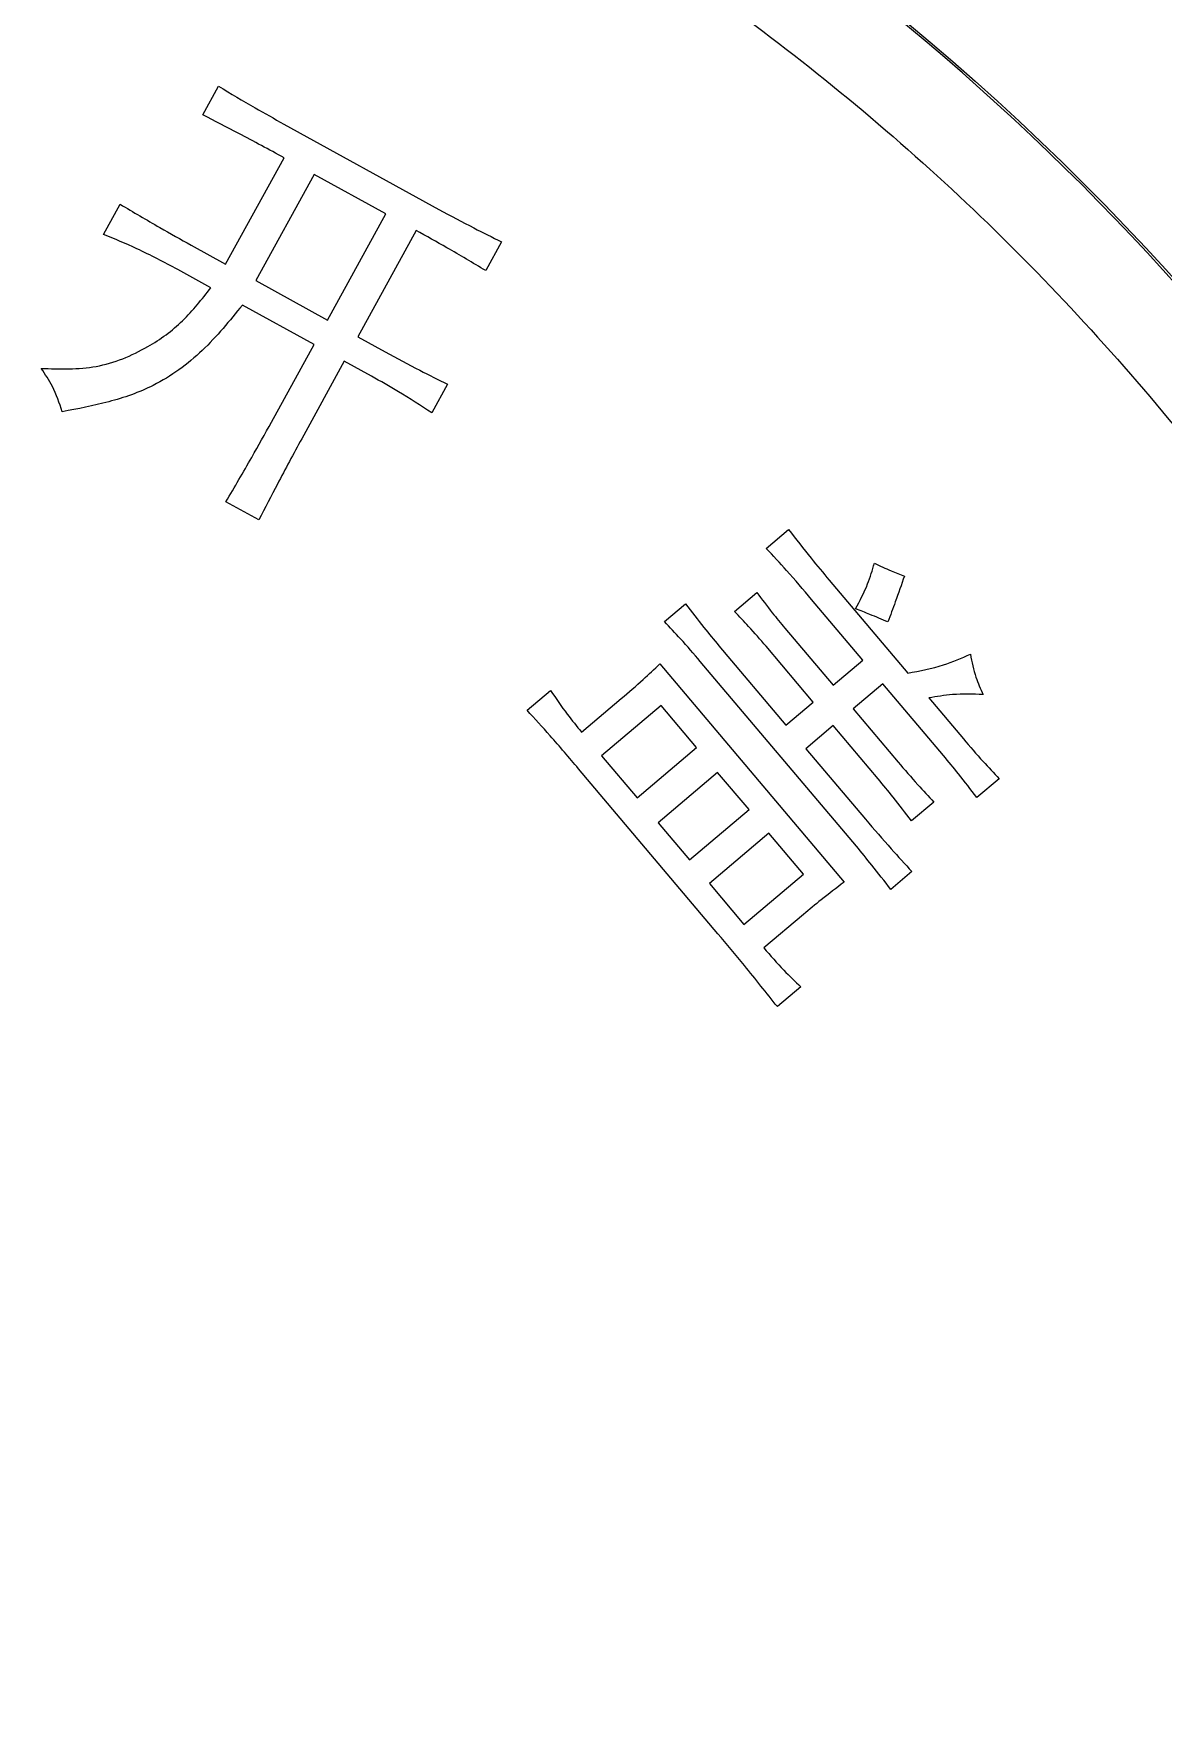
# Model space of a CAD drawing. Header units: millimetres. Extents: x 2448 to 4397, y 790 to 2168.
# Drawn here: x 3766.94 to 3796.09, y 1953.9 to 1997.02 of the extents above; entities that cross this region are included whole.
import ezdxf

# ---------------------------------------------------------------- set-up
doc = ezdxf.new("R2010")
doc.units = ezdxf.units.MM

msp = doc.modelspace()

# ---------------------------------------------------------------- linework, layer by layer
at = {"color": 7, "linetype": 'Continuous', "lineweight": 25}
for p, q in [((3771.308, 1994.913), (3771.715, 1995.654)), ((3773.399, 1994.679), (3777.399, 1992.48)), ((3771.896, 1991.069), (3773.402, 1993.81)), ((3774.18, 1993.383), (3772.674, 1990.642)), ((3776.032, 1992.365), (3774.18, 1993.383)), ((3768.749, 1991.835), (3769.176, 1992.613)), ((3774.525, 1989.623), (3776.032, 1992.365)), ((3776.81, 1991.938), (3775.303, 1989.196)), ((3771.007, 1991.557), (3771.896, 1991.069)), ((3779.012, 1991.643), (3778.605, 1990.902)), ((3771.512, 1990.459), (3770.661, 1990.927)), ((3772.674, 1990.642), (3774.525, 1989.623)), ((3774.179, 1988.993), (3772.328, 1990.012)), ((3775.303, 1989.196), (3776.007, 1988.809)), ((3773.079, 1986.994), (3774.179, 1988.993)), ((3774.957, 1988.566), (3773.858, 1986.567)), ((3775.66, 1988.179), (3774.957, 1988.566)), ((3777.621, 1987.97), (3777.214, 1987.23)), ((3772.755, 1984.472), (3771.904, 1984.94)), ((3785.843, 1983.739), (3786.418, 1984.225)), ((3787.468, 1982.92), (3789.493, 1980.523)), ((3783.22, 1981.852), (3783.762, 1982.31)), ((3785.022, 1982.115), (3785.598, 1982.602)), ((3788.333, 1980.858), (3787.011, 1982.424)), ((3786.323, 1981.68), (3787.566, 1980.21)), ((3784.622, 1981.23), (3786.351, 1979.184)), ((3787.054, 1979.778), (3785.839, 1981.216)), ((3783.098, 1980.762), (3787.853, 1975.135)), ((3788.168, 1976.06), (3784.141, 1980.824)), ((3787.566, 1980.21), (3788.333, 1980.858)), ((3788.848, 1980.25), (3788.08, 1979.602)), ((3790.415, 1978.396), (3788.848, 1980.25)), ((3779.672, 1979.566), (3780.278, 1980.079)), ((3781.078, 1979.001), (3782.101, 1979.867)), ((3783.128, 1979.69), (3781.593, 1978.393)), ((3784.046, 1978.603), (3783.128, 1979.69)), ((3786.351, 1979.184), (3787.054, 1979.778)), ((3790.033, 1979.884), (3790.926, 1978.828)), ((3788.08, 1979.602), (3789.241, 1978.228)), ((3787.569, 1979.17), (3786.866, 1978.575)), ((3788.729, 1977.796), (3787.569, 1979.17)), ((3781.593, 1978.393), (3782.512, 1977.306)), ((3782.512, 1977.306), (3784.046, 1978.603)), ((3786.866, 1978.575), (3788.405, 1976.754)), ((3784.593, 1973.805), (3780.999, 1978.058)), ((3784.586, 1977.964), (3783.051, 1976.667)), ((3785.397, 1977.005), (3784.586, 1977.964)), ((3791.848, 1977.8), (3791.273, 1977.314)), ((3790.164, 1977.198), (3789.588, 1976.712)), ((3783.051, 1976.667), (3783.862, 1975.708)), ((3783.862, 1975.708), (3785.397, 1977.005)), ((3785.908, 1976.398), (3784.374, 1975.101)), ((3786.802, 1975.343), (3785.908, 1976.398)), ((3789.598, 1975.405), (3789.055, 1974.947)), ((3784.374, 1975.101), (3785.267, 1974.045)), ((3785.267, 1974.045), (3786.802, 1975.343)), ((3786.802, 1974.304), (3785.779, 1973.439)), ((3786.735, 1972.437), (3786.128, 1971.924))]:
    msp.add_line(p, q, dxfattribs=at)
msp.add_circle((3748.716, 1947.838), 64.082, dxfattribs=at)
for centre, radius, start, end in [((3748.716, 1947.838), 72, 10.3061, 79.6939), ((3748.716, 1947.838), 70.65, 10.3061, 79.6939), ((3748.716, 1947.838), 64.023, 270, 180.00002), ((3749.383, 1947.469), 71.996, 32.6977, 61.00278), ((3748.716, 1947.838), 61.611, 90, 360), ((3749.33, 1947.48), 71.996, 31.78427, 59.67634)]:
    msp.add_arc(centre, radius, start, end, dxfattribs=at)
for points, knots in [([(3817.167, 1970.449), (3817.129, 1970.619), (3816.689, 1972.606), (3815.384, 1976.292), (3813.296, 1981.393), (3810.763, 1986.22), (3807.862, 1990.809), (3804.549, 1995.177), (3800.876, 1999.248), (3796.91, 2002.957), (3792.653, 2006.327), (3788.08, 2009.352), (3783.272, 2011.977), (3778.31, 2014.154), (3773.438, 2015.866), (3770.159, 2016.646), (3768.617, 2017.013)], [0, 0, 0, 0, 0.007378, 0.086277, 0.165173, 0.241101, 0.317028, 0.395164, 0.4733, 0.549225, 0.62515, 0.703278, 0.781408, 0.857129, 0.932849, 1, 1, 1, 1]), ([(3812.716, 1980.873), (3812.605, 1981.135), (3811.776, 1983.086), (3809.824, 1986.539), (3806.879, 1991.122), (3803.556, 1995.373), (3799.938, 1999.294), (3796.005, 2002.899), (3791.793, 2006.17), (3787.317, 2009.051), (3783.43, 2011.205), (3780.973, 2012.232), (3780.152, 2012.575)], [0, 0, 0, 0, 0.01838, 0.13679, 0.255201, 0.369862, 0.484523, 0.599183, 0.713843, 0.828197, 0.942553, 1, 1, 1, 1]), ([(3748.716, 2009.449), (3751.093, 2009.37), (3755.945, 2009.207), (3763.26, 2007.857), (3770.608, 2005.608), (3777.803, 2002.346), (3784.646, 1998.107), (3790.942, 1992.951), (3796.362, 1987.16), (3800.847, 1980.952), (3804.401, 1974.535), (3807.123, 1967.88), (3808.998, 1961.137), (3810.125, 1954.446), (3810.261, 1950.013), (3810.327, 1947.838)], [0, 0, 0, 0, 0.0736754, 0.1504344, 0.2298849, 0.3115242, 0.3947507, 0.4788859, 0.5632051, 0.6400411, 0.7158686, 0.7901842, 0.8625449, 0.9325805, 1, 1, 1, 1]), ([(3771.715, 1995.654), (3772.027, 1995.468), (3772.584, 1995.135), (3773.15, 1994.819), (3773.399, 1994.679)], [0, 0, 0, 0, 0.560003, 1, 1, 1, 1]), ([(3773.402, 1993.81), (3773.014, 1994.021), (3772.321, 1994.398), (3771.617, 1994.756), (3771.308, 1994.913)], [0, 0, 0, 0, 0.56, 1, 1, 1, 1]), ([(3769.176, 1992.613), (3769.515, 1992.411), (3770.121, 1992.051), (3770.736, 1991.708), (3771.007, 1991.557)], [0, 0, 0, 0, 0.559995, 1, 1, 1, 1]), ([(3777.399, 1992.48), (3777.698, 1992.319), (3778.231, 1992.031), (3778.773, 1991.761), (3779.012, 1991.643)], [0, 0, 0, 0, 0.559997, 1, 1, 1, 1]), ([(3770.661, 1990.927), (3770.312, 1991.113), (3769.688, 1991.445), (3769.036, 1991.716), (3768.749, 1991.835)], [0, 0, 0, 0, 0.55999, 1, 1, 1, 1]), ([(3778.605, 1990.902), (3778.273, 1991.101), (3777.68, 1991.455), (3777.076, 1991.79), (3776.81, 1991.938)], [0, 0, 0, 0, 0.559994, 1, 1, 1, 1]), ([(3767.138, 1988.38), (3767.616, 1988.364), (3768.574, 1988.331), (3769.825, 1988.85), (3770.823, 1989.571), (3771.282, 1990.163), (3771.512, 1990.459)], [0, 0, 0, 0, 0.279757, 0.559563, 0.779912, 1, 1, 1, 1]), ([(3772.328, 1990.012), (3771.999, 1989.608), (3771.343, 1988.801), (3770.156, 1987.929), (3768.884, 1987.49), (3768.082, 1987.338), (3767.681, 1987.262)], [0, 0, 0, 0, 0.280214, 0.559818, 0.77972, 1, 1, 1, 1]), ([(3776.007, 1988.809), (3776.305, 1988.648), (3776.839, 1988.36), (3777.382, 1988.089), (3777.621, 1987.97)], [0, 0, 0, 0, 0.559996, 1, 1, 1, 1]), ([(3767.681, 1987.262), (3767.606, 1987.484), (3767.473, 1987.881), (3767.24, 1988.228), (3767.138, 1988.38)], [0, 0, 0, 0, 0.559547, 1, 1, 1, 1]), ([(3777.214, 1987.23), (3776.929, 1987.416), (3776.421, 1987.749), (3775.893, 1988.048), (3775.66, 1988.179)], [0, 0, 0, 0, 0.559995, 1, 1, 1, 1]), ([(3771.904, 1984.94), (3772.127, 1985.321), (3772.526, 1986.002), (3772.91, 1986.691), (3773.079, 1986.994)], [0, 0, 0, 0, 0.56, 1, 1, 1, 1]), ([(3773.858, 1986.567), (3773.647, 1986.178), (3773.272, 1985.484), (3772.913, 1984.782), (3772.755, 1984.472)], [0, 0, 0, 0, 0.5599974, 1, 1, 1, 1]), ([(3786.418, 1984.225), (3786.609, 1983.978), (3786.951, 1983.536), (3787.31, 1983.108), (3787.468, 1982.92)], [0, 0, 0, 0, 0.559998, 1, 1, 1, 1]), ([(3787.011, 1982.424), (3786.798, 1982.674), (3786.418, 1983.121), (3786.018, 1983.55), (3785.843, 1983.739)], [0, 0, 0, 0, 0.560006, 1, 1, 1, 1]), ([(3788.147, 1982.179), (3788.259, 1982.391), (3788.458, 1982.768), (3788.579, 1983.177), (3788.632, 1983.357)], [0, 0, 0, 0, 0.559929, 1, 1, 1, 1]), ([(3788.632, 1983.357), (3788.775, 1983.29), (3789.029, 1983.17), (3789.291, 1983.069), (3789.406, 1983.025)], [0, 0, 0, 0, 0.560013, 1, 1, 1, 1]), ([(3789.406, 1983.025), (3789.328, 1982.803), (3789.189, 1982.408), (3789.044, 1982.015), (3788.98, 1981.842)], [0, 0, 0, 0, 0.5600007, 1, 1, 1, 1]), ([(3783.762, 1982.31), (3783.918, 1982.105), (3784.196, 1981.738), (3784.492, 1981.385), (3784.622, 1981.23)], [0, 0, 0, 0, 0.559986, 1, 1, 1, 1]), ([(3785.598, 1982.602), (3785.73, 1982.427), (3785.965, 1982.115), (3786.214, 1981.813), (3786.323, 1981.68)], [0, 0, 0, 0, 0.560004, 1, 1, 1, 1]), ([(3784.141, 1980.824), (3783.973, 1981.02), (3783.674, 1981.369), (3783.358, 1981.704), (3783.22, 1981.852)], [0, 0, 0, 0, 0.559988, 1, 1, 1, 1]), ([(3785.839, 1981.216), (3785.69, 1981.387), (3785.424, 1981.692), (3785.145, 1981.986), (3785.022, 1982.115)], [0, 0, 0, 0, 0.559993, 1, 1, 1, 1]), ([(3788.98, 1981.842), (3788.826, 1981.908), (3788.551, 1982.026), (3788.271, 1982.133), (3788.147, 1982.179)], [0, 0, 0, 0, 0.55999, 1, 1, 1, 1]), ([(3789.493, 1980.523), (3789.804, 1980.582), (3790.36, 1980.687), (3790.879, 1980.912), (3791.107, 1981.011)], [0, 0, 0, 0, 0.559579, 1, 1, 1, 1]), ([(3791.107, 1981.011), (3791.147, 1980.81), (3791.218, 1980.451), (3791.369, 1980.119), (3791.436, 1979.973)], [0, 0, 0, 0, 0.559689, 1, 1, 1, 1]), ([(3782.101, 1979.867), (3782.291, 1980.03), (3782.63, 1980.32), (3782.955, 1980.627), (3783.098, 1980.762)], [0, 0, 0, 0, 0.559995, 1, 1, 1, 1]), ([(3780.278, 1980.079), (3780.419, 1979.871), (3780.669, 1979.5), (3780.953, 1979.153), (3781.078, 1979.001)], [0, 0, 0, 0, 0.559943, 1, 1, 1, 1]), ([(3791.436, 1979.973), (3791.173, 1979.981), (3790.702, 1979.997), (3790.238, 1979.918), (3790.033, 1979.884)], [0, 0, 0, 0, 0.558937, 1, 1, 1, 1]), ([(3780.999, 1978.058), (3780.756, 1978.344), (3780.323, 1978.854), (3779.871, 1979.348), (3779.672, 1979.566)], [0, 0, 0, 0, 0.559999, 1, 1, 1, 1]), ([(3790.926, 1978.828), (3791.094, 1978.632), (3791.394, 1978.283), (3791.709, 1977.948), (3791.848, 1977.8)], [0, 0, 0, 0, 0.559985, 1, 1, 1, 1]), ([(3791.273, 1977.314), (3791.117, 1977.519), (3790.839, 1977.887), (3790.545, 1978.24), (3790.415, 1978.396)], [0, 0, 0, 0, 0.5599874, 1, 1, 1, 1]), ([(3789.241, 1978.228), (3789.41, 1978.033), (3789.711, 1977.684), (3790.026, 1977.347), (3790.164, 1977.198)], [0, 0, 0, 0, 0.559997, 1, 1, 1, 1]), ([(3789.588, 1976.712), (3789.432, 1976.917), (3789.153, 1977.285), (3788.859, 1977.639), (3788.729, 1977.796)], [0, 0, 0, 0, 0.559996, 1, 1, 1, 1]), ([(3788.405, 1976.754), (3788.624, 1976.499), (3789.015, 1976.044), (3789.42, 1975.6), (3789.598, 1975.405)], [0, 0, 0, 0, 0.559997, 1, 1, 1, 1]), ([(3789.055, 1974.947), (3788.892, 1975.156), (3788.6, 1975.531), (3788.3, 1975.898), (3788.168, 1976.06)], [0, 0, 0, 0, 0.560009, 1, 1, 1, 1]), ([(3787.853, 1975.135), (3787.654, 1974.984), (3787.298, 1974.714), (3786.953, 1974.429), (3786.802, 1974.304)], [0, 0, 0, 0, 0.559999, 1, 1, 1, 1]), ([(3786.128, 1971.924), (3785.846, 1972.279), (3785.344, 1972.913), (3784.823, 1973.533), (3784.593, 1973.805)], [0, 0, 0, 0, 0.559989, 1, 1, 1, 1]), ([(3785.779, 1973.439), (3785.948, 1973.242), (3786.249, 1972.892), (3786.586, 1972.576), (3786.735, 1972.437)], [0, 0, 0, 0, 0.5600318, 1, 1, 1, 1])]:
    msp.add_open_spline(points, degree=3, knots=knots, dxfattribs=at)

doc.saveas('drawing.dxf')
